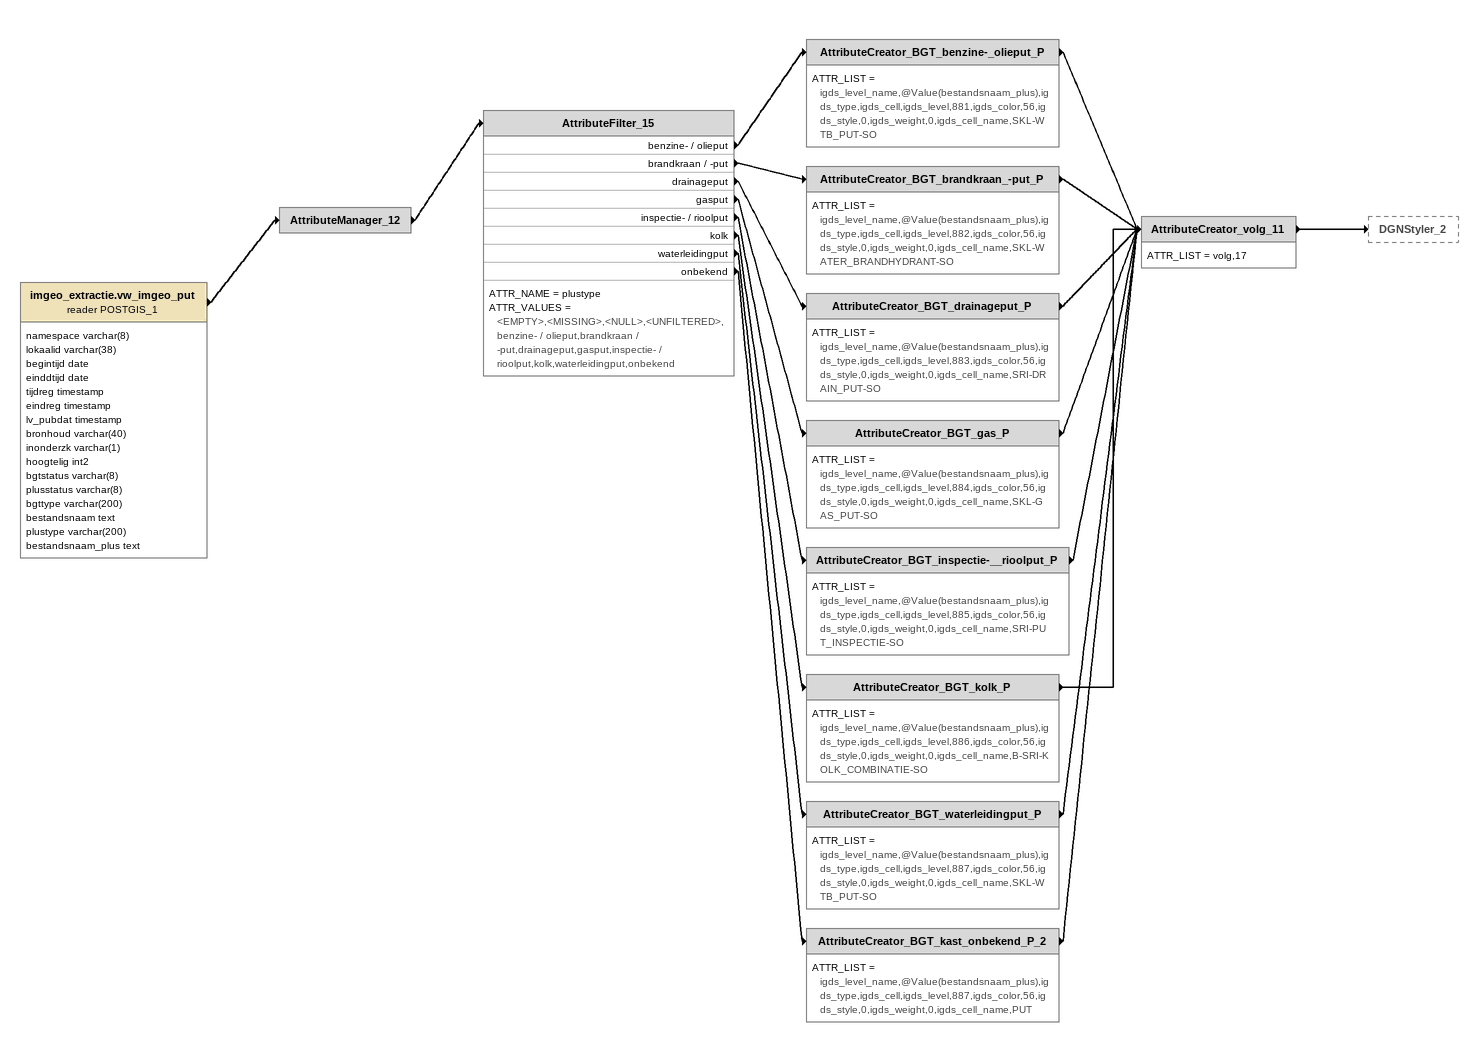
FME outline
imgeo_extractie.vw_imgeo_put (reader POSTGIS_1)
    attributes: namespace varchar(8), lokaalid varchar(38), begintijd date, einddtijd date, tijdreg timestamp, eindreg timestamp, lv_pubdat timestamp, bronhoud varchar(40), inonderzk varchar(1), hoogtelig int2, bgtstatus varchar(8), plusstatus varchar(8), bgttype varchar(200), bestandsnaam text, plustype varchar(200), bestandsnaam_plus text
    -> AttributeManager_12
AttributeManager_12
    -> AttributeFilter_15
AttributeFilter_15
    ATTR_NAME = plustype
    ATTR_VALUES = <EMPTY>,<MISSING>,<NULL>,<UNFILTERED>,benzine- / olieput,brandkraan / -put,drainageput,gasput,inspectie- / rioolput,kolk,waterleidingput,onbekend
    benzine- / olieput -> AttributeCreator_BGT_benzine-_olieput_P
    brandkraan / -put -> AttributeCreator_BGT_brandkraan_-put_P
    drainageput -> AttributeCreator_BGT_drainageput_P
    gasput -> AttributeCreator_BGT_gas_P
    inspectie- / rioolput -> AttributeCreator_BGT_inspectie-__rioolput_P
    kolk -> AttributeCreator_BGT_kolk_P
    waterleidingput -> AttributeCreator_BGT_waterleidingput_P
    onbekend -> AttributeCreator_BGT_kast_onbekend_P_2
AttributeCreator_BGT_benzine-_olieput_P
    ATTR_LIST = igds_level_name,@Value(bestandsnaam_plus),igds_type,igds_cell,igds_level,881,igds_color,56,igds_style,0,igds_weight,0,igds_cell_name,SKL-WTB_PUT-SO
    -> AttributeCreator_volg_11
AttributeCreator_BGT_brandkraan_-put_P
    ATTR_LIST = igds_level_name,@Value(bestandsnaam_plus),igds_type,igds_cell,igds_level,882,igds_color,56,igds_style,0,igds_weight,0,igds_cell_name,SKL-WATER_BRANDHYDRANT-SO
    -> AttributeCreator_volg_11
AttributeCreator_BGT_drainageput_P
    ATTR_LIST = igds_level_name,@Value(bestandsnaam_plus),igds_type,igds_cell,igds_level,883,igds_color,56,igds_style,0,igds_weight,0,igds_cell_name,SRI-DRAIN_PUT-SO
    -> AttributeCreator_volg_11
AttributeCreator_BGT_gas_P
    ATTR_LIST = igds_level_name,@Value(bestandsnaam_plus),igds_type,igds_cell,igds_level,884,igds_color,56,igds_style,0,igds_weight,0,igds_cell_name,SKL-GAS_PUT-SO
    -> AttributeCreator_volg_11
AttributeCreator_BGT_inspectie-__rioolput_P
    ATTR_LIST = igds_level_name,@Value(bestandsnaam_plus),igds_type,igds_cell,igds_level,885,igds_color,56,igds_style,0,igds_weight,0,igds_cell_name,SRI-PUT_INSPECTIE-SO
    -> AttributeCreator_volg_11
AttributeCreator_BGT_kolk_P
    ATTR_LIST = igds_level_name,@Value(bestandsnaam_plus),igds_type,igds_cell,igds_level,886,igds_color,56,igds_style,0,igds_weight,0,igds_cell_name,B-SRI-KOLK_COMBINATIE-SO
    -> AttributeCreator_volg_11
AttributeCreator_BGT_waterleidingput_P
    ATTR_LIST = igds_level_name,@Value(bestandsnaam_plus),igds_type,igds_cell,igds_level,887,igds_color,56,igds_style,0,igds_weight,0,igds_cell_name,SKL-WTB_PUT-SO
    -> AttributeCreator_volg_11
AttributeCreator_BGT_kast_onbekend_P_2
    ATTR_LIST = igds_level_name,@Value(bestandsnaam_plus),igds_type,igds_cell,igds_level,887,igds_color,56,igds_style,0,igds_weight,0,igds_cell_name,PUT
    -> AttributeCreator_volg_11
AttributeCreator_volg_11
    ATTR_LIST = volg,17
    -> DGNStyler_2
